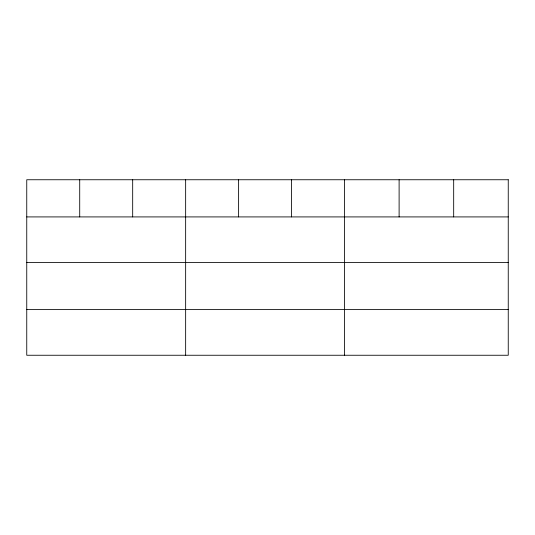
<?xml version="1.0" encoding="UTF-8"?>
<svg xmlns="http://www.w3.org/2000/svg" width="535" height="535" viewBox="0 0 535 535"><rect width="100%" height="100%" fill="white"/><g stroke="black" fill="none" stroke-linecap="round" stroke-linejoin="round"><path stroke-width="0.8" d="M26.75 216.916L508.25 216.916M26.75 262.571L508.25 262.571M26.75 309.604L508.25 309.604M453.68 179.747L453.68 216.916M399.11 179.747L399.11 216.916M344.54 179.747L344.54 355.253M291.575 179.747L291.575 216.916M238.61 179.747L238.61 216.916M185.645 179.747L185.645 355.253M132.68 179.747L132.68 216.916M79.715 179.747L79.715 216.916M508.25 179.747L26.75 179.747L26.75 355.253L508.25 355.253L508.25 179.747"/></g></svg>
